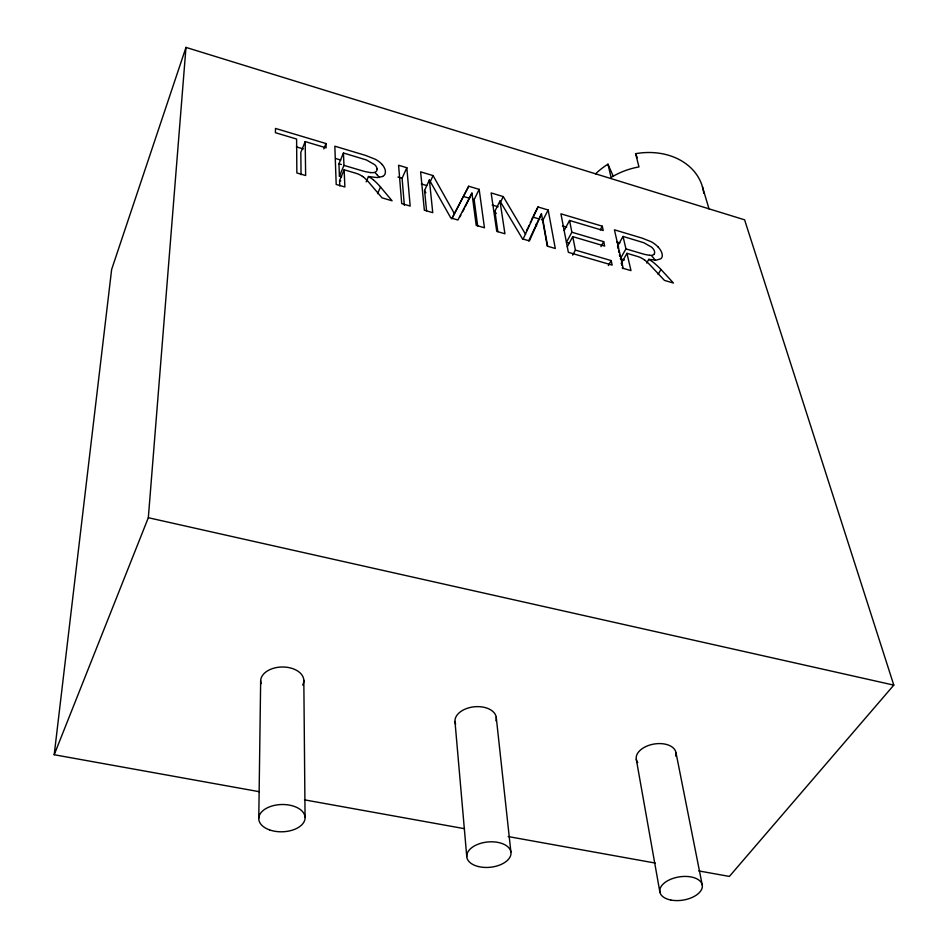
<?xml version="1.0" encoding="UTF-8"?>
<svg xmlns="http://www.w3.org/2000/svg" width="948" height="948" viewBox="0 0 948 948"><rect width="100%" height="100%" fill="white"/><g stroke="black" fill="none" stroke-linecap="round" stroke-linejoin="round"><path stroke-width="1.42" d="M258.78 818.243L260.664 680.735M259.373 791.71L54.202 754.738L148.326 517.715L185.986 47.4L744.595 219.818L893.798 685.12L729.379 876.426L698.818 870.928M54.202 754.738L111.639 269.457L185.986 47.4M522.941 239.465L538.002 206.96L548.181 210.006L555.279 248.483L547.257 246.136L541.462 213.821L528.7 240.792M305.173 141.596L305.647 175.522L296.854 172.951L296.606 139.036L275.441 132.72L275.477 128.43L325.994 143.539L326.112 147.841L305.173 141.596L300.824 152.474L301.049 174.669M323.778 148.943L325.994 143.539M341.659 176.826L339.42 176.174L338.946 163.767L343.449 153.007L366.497 159.987L374.673 164.656A9.658 4.965 24.5 0 1 376.759 167.642L376.949 168.306A12.158 6.245 24.5 0 1 377.043 168.969M339.42 176.174L343.958 165.379L343.449 153.007M339.787 185.938L339.585 180.594L344.148 169.787L354.659 172.892A30.68 16.128 24.4 0 1 358.154 174.041L358.545 174.219A13.675 7.134 24.3 0 1 362.397 176.34M366.153 181.874L368.476 176.518L377.067 177.584L382.554 176.494M377.541 193.665L380.492 186.981A58.29 30.846 24 0 0 373.465 179.907M541.462 213.821L529.411 240.922L522.526 238.908L499.975 201.023L494.868 211.262L497.854 231.608M404.346 205.313L402.094 178.248L406.822 167.725L398.587 165.26L401.715 203.595L410.176 206.072L406.822 167.725M526.46 230.85L527.74 228.065M528.38 226.667L529.008 225.292M530.276 222.531L530.904 221.157M531.532 219.794L532.788 217.056L539.768 219.13M426.553 210.764L424.55 190.453L429.385 179.978L450.81 217.945L457.884 220.019L471.938 193.108L476.216 225.375L484.452 227.781L479.155 189.363L468.715 186.235L451.758 218.668M430.06 182.099L433.07 175.581L420.628 171.849L424.349 210.219L432.75 212.672L429.385 179.978M451.912 218.644L468.715 186.235M471.938 193.108L465.219 206.747M477.65 225.908L474.154 199.649L479.155 189.363M500.094 202.955L503.269 196.58L491.147 192.942L496.752 231.383L504.929 233.765L499.975 201.023M533.44 215.8L538.002 206.96M459.981 216.796L460.858 215.101M462.612 211.748L464.354 208.406M547.648 246.373L542.931 220.078L548.181 210.006M564.202 230.483L569.547 220.469L603.236 230.518L602.276 226.193L560.92 213.821L568.35 252.31L612.183 265.12L611.176 260.582L575.412 250.094L572.746 236.644L604.682 246.089L603.71 241.657L571.869 232.224L569.547 220.469M571.869 232.224L566.466 242.261L569.227 243.067M567.331 246.693L572.746 236.644M572.663 255.131L575.412 250.094M600.238 229.902L602.276 226.193M600.961 246.622L603.71 241.657M653.847 254.396A10.321 5.096 29.5 0 0 654.523 251.457A11.483 5.664 29.5 0 0 654.298 250.782L654.001 250.118A9.125 4.503 29.5 0 0 651.655 247.179L643.834 242.735L623.037 236.431L617.504 246.267L618.617 246.599M608.367 265.558L611.176 260.582M623.037 236.431L625.941 248.886L620.348 258.757L624.388 259.942M621.841 265.345L621.355 263.2L626.972 253.329L636.428 256.126A28.938 14.576 29.7 0 1 639.604 257.169L639.959 257.335A12.905 6.458 29.5 0 1 643.633 259.349L644.616 260.036M646.666 263.011L648.788 259.337L656.229 260.143L660.638 258.863A15.666 7.726 29.5 0 0 662.273 255.901L662.142 254.088A18.664 9.207 29.5 0 0 657.9 246.764M658.113 274.387L660.981 269.493A54.889 27.907 29.4 0 0 653.658 262.596A22.29 11.186 29.6 0 0 648.776 259.373M649.629 255.332L645.078 254.491A44.686 21.768 29.1 0 1 642.104 253.673L625.941 248.886M370.395 172.595L365.229 171.612A47.341 23.961 24.3 0 1 361.911 170.699L343.958 165.379M304.486 799.851L464.544 828.694M508.199 836.563L655.175 863.059M148.326 517.715L893.798 685.12M339.585 180.594L340.794 180.95M621.355 263.2L622.457 263.52M296.404 146.869L303.396 148.943M335.592 158.506L340.794 160.046M397.982 177.039L402.094 178.248M421.268 183.948L426.695 185.559M463.75 196.556L469.604 198.298M472.851 199.27L474.154 199.649M492.142 204.993L498.186 206.782M541.663 219.699L542.931 220.078M562.496 225.885L566.62 227.105M616.781 242.001L619.909 242.937M338.946 163.767L341.41 164.502M362.409 176.34L363.404 177.051M657.865 246.776L657.474 246.385A14.042 6.909 29.5 0 0 651.134 241.716L642.199 238.161L614.423 229.819L623.203 268.343L630.989 270.618L626.972 253.329M651.833 256.114L652.212 256.505A18.581 9.255 29.5 0 1 655.021 260.143M660.981 269.493L673.459 283.037L664.453 280.395L649.866 264.788A68.73 35.194 29.2 0 0 648.088 263.046A24.127 12.134 29.5 0 0 644.64 260.025M382.08 164.49L381.712 164.087A14.86 7.631 24.6 0 0 375.325 159.264L365.62 155.436L334.834 146.193L336.196 184.445L344.871 186.981L344.148 169.787M377.055 174.705L377.423 175.107A19.671 10.203 24.5 0 1 379.247 177.584M380.492 186.981L392.069 200.786L382.056 197.859L368.476 181.933A73.126 38.88 23.6 0 0 366.793 180.144A25.596 13.402 24.2 0 0 363.428 177.039M503.269 196.58L525.595 234.346M494.868 211.262L496.242 213.584M433.07 175.581L454.27 213.43M424.55 190.453L425.853 192.776M595.605 173.851A63.658 51.026 -16.6 0 1 607.964 164.194L613.261 176.281M703.772 193.297A63.658 51.026 -16.6 0 0 635.587 153.683L637.305 157.724M702.432 186.744L709.021 208.892M635.587 153.683L638.988 166.919A64.263 51.18 -16.4 0 0 611.081 177.477L607.964 164.194M617.681 247.049L618.037 248.589M618.57 250.924L618.925 252.488M619.459 254.834L619.814 256.398M622.338 267.502L622.575 268.58M675.983 752.653L702.278 885.136M636.298 759.395L659.879 892.08M536.212 223.929L536.556 225.908M496.231 717.174L510.901 851.991M454.981 721.487L466.76 856.589M303.822 680.202L305.066 817.342M637.743 762.583A20.121 12.075 -9.3 0 1 653.978 744.05A20.121 12.075 -9.3 0 1 675.734 756.137M261.044 683.686A21.591 13.853 -1 0 1 283.701 667.013A21.591 13.853 -1 0 1 302.696 685.06M455.644 724.189A20.749 12.964 -5.6 0 1 474.901 706.734A20.749 12.964 -5.6 0 1 495.97 720.883M653.93 254.443A10.061 4.965 29.5 0 1 649.605 255.296M375.076 172.809A14.789 7.667 24.5 0 1 377.055 174.705M382.127 164.49A19.766 10.155 24.5 0 1 385.409 171.837L385.161 173.626A16.59 8.52 24.6 0 1 382.554 176.494M368.452 176.553A23.629 12.36 24.4 0 1 373.476 179.895M370.384 172.56A10.653 5.475 24.5 0 0 375.669 171.884A10.926 5.617 24.5 0 0 377.067 168.969M670.757 900.019A21.484 11.767 -8.9 0 0 702.361 885.977A21.484 11.767 -8.9 0 0 670.07 879.543A21.484 11.767 -8.9 0 0 670.757 900.019M269.54 829.891A23.155 13.628 -1.5 0 0 305.066 818.314A23.155 13.628 -1.5 0 0 271.175 806.262A23.155 13.628 -1.5 0 0 269.54 829.891M478.23 866.508A22.195 12.703 -5.6 0 0 510.996 852.892A22.195 12.703 -5.6 0 0 477.389 844.49A22.195 12.703 -5.6 0 0 478.23 866.508"/></g></svg>
